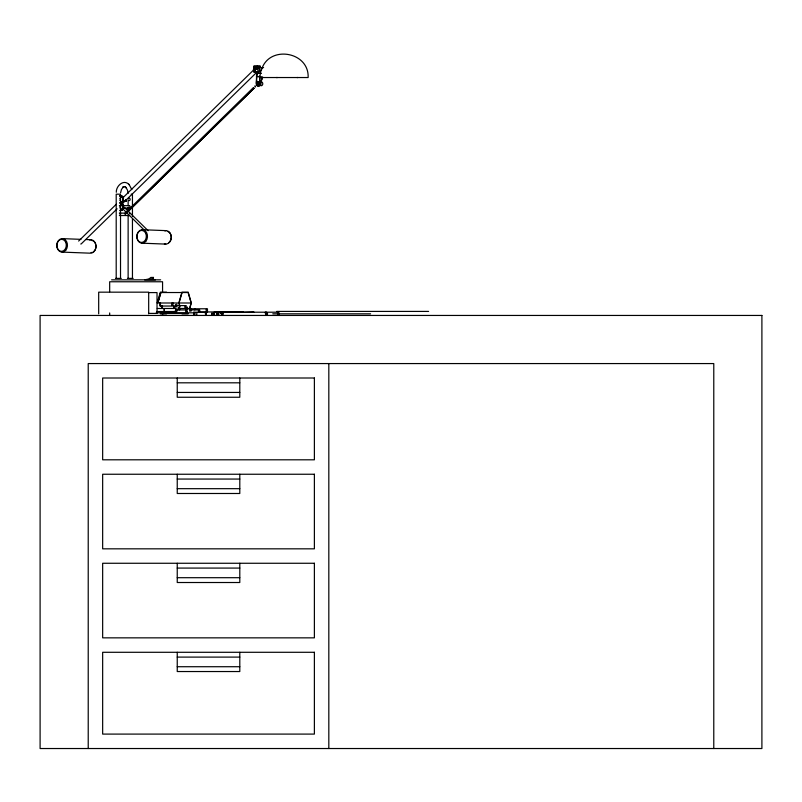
<?xml version="1.0" encoding="UTF-8"?>
<svg xmlns="http://www.w3.org/2000/svg" width="802" height="802" viewBox="0 0 802 802"><rect width="100%" height="100%" fill="white"/><g stroke="black" fill="none" stroke-linecap="round" stroke-linejoin="round"><path stroke-width="1.2" d="M126.265 200.49C122.566 201.122 128.771 199.818 124.771 201.142M122.195 202.164L121.593 202.736L122.546 201.793M214.064 314.504L214.074 313.813M214.094 314.173L214.094 313.462M214.334 314.194L213.663 312.489M277.713 314.143L277.482 312.61M126.185 200.34L125.603 201.081M122.766 204.079L121.764 203.648L121.744 204.209L122.766 204.079L122.927 205.101M214.334 314.996L214.144 312.209L266.444 312.209L266.755 313.382M214.425 314.915L214.525 313.462M254.134 69.363L254.354 70.275M122.385 209.934L121.333 210.264L122.355 209.372L121.784 209.934M260.219 83.779L259.467 84.741M214.395 314.194L214.064 315.206M277.642 314.073L277.562 314.895M121.934 197.031L122.596 196.47L123.067 197.984L121.934 197.031L122.977 196.941M116.3 192.259C115.999 186.044 123.598 178.836 128.942 184.45M120.601 192.761L121.443 189.483L123.217 187.097M124.46 213.753L253.472 87.518M222.495 314.996L222.745 313.382L222.024 312.219M222.665 314.996L222.906 313.382L222.194 312.219M265.863 314.915L266.084 313.462M122.185 202.736L121.112 203.016L121.593 202.736M257.402 72.09L256.409 76.21L259.868 77.182L259.627 84.27A2.165 1.704 -90 0 1 257.592 85.894A2.165 1.704 -90 0 1 256.319 83.298L257.252 72.09M256.56 76.21L256.319 83.298M256.8 84.421A2.165 1.704 -90 0 1 256.77 83.298L257.121 81.323M259.627 84.27L259.718 77.182L261.552 67.619M257.262 85.363A2.165 1.704 -90 0 0 260.079 84.27L262.705 77.182M123.107 204.59L122.064 204.62L122.175 204.079M213.472 313.201L213.573 312.63M213.643 313.101L214.224 312.569M214.034 314.434L213.933 315.006M125.914 201.252C127.027 199.467 123.468 202.164 126.014 201.162M121.563 209.954L120.841 210.495L120.962 209.954L121.924 210.264M126.245 200.139C126.235 201.362 123.688 201.472 125.012 200.42M124.661 200.931L126.265 200.189L125.543 200.139M217.091 313.341L217.091 314.294A1.053 0.632 -90 0 0 218.194 314.364A1.053 0.632 -90 0 0 217.653 312.77A1.053 0.632 -90 0 0 217.091 314.344M217.071 313.602L217.302 313.001M157.182 302.996L160.31 292.169L166.555 292.169M157.834 301.853L160.691 292.73L159.698 296.159M158.054 301.853L159.037 298.434M182.064 292.529L179.036 302.996L180.049 306.484M189.442 308.81L191.117 302.996L188.099 292.529L160.951 292.529L157.934 302.996L191.117 302.996M189.593 309.011L191.327 302.996L188.209 292.169L181.954 292.169L178.836 302.996L179.528 305.402M119.979 196.169L120.661 195.578L120.891 196.059L119.839 196.069L121.182 195.638L121.784 196.36L121.092 195.808L121.693 195.808M119.779 202.976L120.942 203.628L121.543 203.628L120.771 202.665L121.714 203.016M121.363 202.665L120.681 203.257M205.663 312.219L205.934 315.447L205.663 312.219L193.843 312.219L193.593 314.996M123.548 205.793L122.656 206.204L123.548 205.793L123.368 205.162L122.064 204.62M120.521 210.114L119.799 210.615L120.841 210.495M262.555 77.182L260.58 82.295M217.542 314.665L218.074 313.602M217.984 314.504L217.994 313.171M261.442 70.095C268.5 44.732 309.251 51.258 308.138 77.533L260.269 77.533M122.776 205.162L122.526 205.633L148.129 230.705M254.054 69.122L255.046 68.641M120.641 203.427L120.901 202.976L120.501 203.477M126.265 200.189L124.571 201.081L125.543 200.961M122.626 198.535L123.498 198.094L123.037 198.736M278.685 315.026L278.685 312.61M217.903 314.424L217.803 314.554A1.053 0.632 -90 0 1 217.933 312.87A1.053 0.632 -90 0 1 218.826 313.752A1.053 0.632 -90 0 1 218.024 314.845M195.056 312.62L194.866 314.705M196.871 312.579L196.761 314.935M255.427 70.235L254.555 70.516M278.495 315.427L278.715 312.209L266.645 312.209L266.956 313.382M121.092 195.808L120.069 195.578M254.204 88.11L125.212 214.284L254.074 88.26M78.636 241.061L116.26 204.279M123.428 197.272L254.214 69.393M117.112 208.821L81.283 243.858A1.925 0.942 45.6 0 1 80.751 243.978M122.495 203.568L256.861 72.19M122.696 206.786L123.287 206.786M120.942 203.628L121.914 203.317L121.964 203.878L121.313 203.317M122.706 199.698L123.307 199.698M125.343 200.44L125.443 200.4M121.182 196.36L122.165 196.089L122.185 196.65L121.573 196.089M122.656 207.367L123.558 207.778L123.047 207.116M125.563 200.189L125.272 200.259M255.277 70.396L254.364 70.426M242.805 311.978L242.064 312.389L253.823 311.958L253.001 312.419M123.257 187.066L124.831 186.746L125.944 187.518M122.636 200.279L123.508 200.721L123.047 200.069M221.061 312.66L222.214 312.239M125.794 200.811L125.272 201.081M122.536 207.939L123.378 208.41L122.957 207.778M122.385 201.873L122.906 200.721M122.475 200.831L123.508 200.721M254.565 68.08L256.049 67.759L257.011 69.243M217.432 313.021L217.974 313.201M125.744 201.362C127.067 200.721 124.44 200.791 125.804 201.172M122.345 208.47L122.937 208.47L122.786 209.502L122.185 209.502L122.345 208.47L123.378 208.41M124.571 201.081L125.954 201.081M123.077 200.831L122.987 201.873L121.954 201.793L122.616 202.345M263.597 67.619L254.003 67.619L254.003 66.315L260.089 66.315L260.089 67.619M257.552 72.09L253.853 72.09L253.853 66.075L260.229 66.075L260.229 67.619M261.442 73.393L259.136 73.393A2.887 2.266 -90 0 1 257.171 71.949A1.935 1.514 -90 0 0 259.708 71.007A1.935 1.514 -90 0 0 257.843 68.641M256.82 81.323L259.988 82.295M256.77 83.298L256.911 83.298A2.165 1.704 -90 0 0 256.941 84.421M260.079 84.27L260.229 84.27A2.165 1.704 -90 0 1 257.412 85.363M131.207 194.184L132.45 194.184L132.45 216.47M122.235 197.472L123.277 197.492M122.245 201.342L123.287 201.322M119.358 205.663L129.202 205.663M124.28 208.069L129.202 208.069M122.084 208.951L123.117 208.991M119.358 213.121L125.513 213.121M119.358 215.527L129.202 215.527M153.433 279.357L153.433 277.432L150.796 277.432A12.752 7.91 -90 0 1 146.616 279.357M115.478 278.394L121.242 278.394M127.418 278.394L133.162 278.394M111.598 279.838L160.641 279.838M148.681 292.59L157.022 292.59L157.022 313.402L148.681 313.402M176.199 305.602L186.204 305.602L186.084 308.81M157.292 308.489L162.215 308.489L162.215 305.602L162.134 308.419M178.706 308.489L190.906 308.489L190.906 311.377M187.367 308.78L194.746 308.78L194.746 309.712M176.951 309.933L186.956 309.933L187.036 312.82L156.26 312.82M190.996 309.933L199.738 309.933L199.738 312.459M276.7 311.417L428.599 311.417M156.781 311.527L164.159 311.527L164.159 308.65M206.214 311.958L242.916 311.958M198.706 312.098L207.457 312.098L207.457 308.78L194.956 308.78L194.956 309.712M194.746 312.82L187.247 312.82L187.247 311.377M160.47 313.251L166.605 313.251M160.951 313.462L188.099 313.462M160.31 313.823L166.555 313.823M181.954 313.823L188.209 313.823M272.79 313.823L370.574 313.823M177.242 382.815L239.798 382.815M177.242 392.439L239.798 392.439M177.242 479.055L239.798 479.055M177.242 488.679L239.798 488.679M177.242 568.077L239.798 568.077M177.242 577.701L239.798 577.701M177.242 657.099L239.798 657.099M177.242 666.723L239.798 666.723M142.385 229.723L166.134 230.635M62.345 238.635L80.942 239.347M85.894 239.537L90.857 239.728M142.004 243.186L165.753 244.099M61.965 252.099L90.476 253.191A6.737 5.303 -87.8 0 0 95.939 245.693A6.737 5.303 -87.8 0 0 89.473 239.928M125.513 201.352L124.992 201.112M122.335 205.101L123.368 205.162M121.954 201.793L122.987 201.873M259.236 76.21L261.602 76.862M257.893 84.501L258.434 84.31A1.023 0.802 -90 0 0 257.171 83.157L257.011 83.699M193.843 312.219L194.365 312.66M255.076 68.731L255.447 69.293M254.515 70.426L254.324 68.922L255.597 69.293M259.507 69.674L259.788 70.987L258.605 71.188M122.245 208.35L144.871 230.685M129.202 184.711L131.819 189.613M128.671 184.169L129.453 184.971M126.044 187.618L127.498 190.174L128.109 193.442M120.611 203.197L119.859 202.776M256.359 69.243L255.397 67.759L253.913 68.08L253.382 69.884L254.344 71.368M254.034 69.884L254.996 71.368M213.843 312.489L214.064 313.492M265.452 312.219L266.164 313.382L265.913 314.996A1.373 0.832 -90 0 0 266.144 313.131A1.373 0.832 -90 0 0 265.011 312.65M258.254 82.175L258.124 82.977M266.384 312.259L266.655 313.331M194.335 313.211L193.873 312.62L193.683 314.705M214.234 312.8L214.345 313.813M713.78 748.527L713.78 363.567L88.22 363.567L88.22 748.527M328.82 363.567L328.82 748.527M297.903 77.533L297.011 77.533M277.532 77.533L276.239 77.533M257.252 66.075L257.402 67.619M254.154 67.619L254.154 72.09M239.798 378.003L239.798 397.251L177.242 397.251L177.242 378.003M239.798 474.243L239.798 493.491L177.242 493.491L177.242 474.243M239.798 563.265L239.798 582.513L177.242 582.513L177.242 563.265M239.798 652.287L239.798 671.535L177.242 671.535L177.242 652.287M206.204 309.261L206.204 311.687M198.495 310.294L198.495 312.459M189.663 308.68L189.663 311.176M187.337 307.046L187.337 309.111M185.703 310.294L185.703 312.62M184.951 305.793L184.951 308.128M179.658 307.046L179.658 309.933M178.415 307.236L178.415 309.692M176.771 304.158L176.771 307.046M176.871 308.539L176.871 311.527L164.37 311.527L164.37 308.65M175.618 308.79L175.618 311.286M175.518 304.519L175.518 306.685M174.926 305.602L174.926 308.489L162.425 308.489L162.425 305.602M174.455 311.377L174.455 312.82M173.673 305.793L173.673 308.128M172.951 302.825L172.951 306.043L160.45 306.043L160.45 302.825M171.698 303.186L171.698 305.522M162.565 291.738L162.565 281.763L109.674 281.763L109.674 291.738M162.565 312.95L162.565 315.447M160.25 302.825L160.25 306.043M160.169 302.845L160.159 306.023M155.468 279.838L144.591 279.838M148.681 313.823L148.681 292.169L98.686 292.169L98.686 313.823M132.45 218.946L132.45 278.394M128.13 200.37L128.13 205.322M128.13 207.798L128.13 210.274M128.13 215.237L128.13 278.394M120.521 278.394L120.521 194.184L116.2 194.184L116.2 278.394M109.674 312.95L109.674 315.447M153.433 277.432A12.752 7.9 90 0 1 149.262 279.357M128.531 198.555A1.203 0.942 -90 0 1 129.924 198.625A1.203 0.942 -90 0 1 129.744 200.39A1.203 0.942 -90 0 1 128.38 200.009M119.829 198.365A1.203 0.942 -90 0 1 119.829 200.44M129.443 213.162A1.203 0.942 -90 0 1 130.024 213.723M129.673 215.357A1.203 0.942 -90 0 1 128.731 215.357M119.829 213.282A1.203 0.942 -90 0 1 119.829 215.357M128.962 205.703A1.203 0.942 -90 0 1 130.114 206.545A1.203 0.942 -90 0 1 129.443 208.019A1.203 0.942 -90 0 1 128.29 207.177M119.829 205.823A1.203 0.942 -90 0 1 119.829 207.898M256.941 68A1.925 0.942 45.6 0 1 256.78 67.619M257.131 66.656A1.925 0.942 45.6 0 1 259.257 67.929M257.843 67.829A1.925 1.514 -90 0 1 258.996 67.739M260.219 82.105A1.935 1.514 -90 0 1 260.78 84.751A1.935 1.514 -90 0 1 258.705 85.453M260.5 82.105A1.935 1.514 -90 0 1 262.775 83.779A1.935 1.514 -90 0 1 260.5 85.453M261.833 67.719A2.887 2.266 -90 0 1 262.414 67.619M261.683 67.719A2.887 2.266 -90 0 1 262.264 67.619M259.287 73.393A2.887 2.266 -90 0 1 257.322 71.949M257.683 68.461A2.887 2.266 -90 0 1 259.287 67.619M257.532 68.461A2.887 2.266 -90 0 1 259.136 67.619M91.428 240.43A6.055 4.762 -87.8 0 1 94.746 242.284L95.468 243.547A6.055 4.762 -87.8 0 1 93.493 251.778M92.32 252.349A6.055 4.762 -87.8 0 1 91.087 252.53M164.761 230.836A6.737 5.303 -87.8 0 1 171.247 237.482A6.737 5.303 -87.8 0 1 164.39 243.838M167.939 231.577A6.055 4.762 -87.8 0 1 170.024 233.181L170.746 234.455A6.055 4.762 -87.8 0 1 168.771 242.685M253.442 312.369A1.253 0.642 -90 0 1 253.773 312.359M252.369 312.369A1.253 0.642 -90 0 1 252.7 312.359M221.131 313.191A1.253 0.752 -90 0 1 222.314 312.95A1.323 0.792 -90 0 1 222.164 314.975M222.144 314.915A1.253 0.752 -90 0 0 222.314 312.95A1.323 0.792 -90 0 0 221.091 313.151M220.53 313.151A1.323 0.792 -90 0 1 221.903 313.181A1.323 0.792 -90 0 1 221.202 315.146M266.485 313.111A1.023 0.622 -90 0 1 267.317 313.031A1.023 0.622 -90 0 1 267.437 314.404A1.023 0.622 -90 0 1 266.625 314.725M265.021 312.439A1.444 0.872 -90 0 1 266.053 313.261A1.444 0.872 -90 0 1 265.693 315.066M265.051 312.77A1.233 0.742 -90 0 1 266.074 313.201A1.233 0.742 -90 0 1 265.813 314.895M211.678 313.552C211.898 317.121 212.57 311.226 211.678 313.552M255.036 86.055L255.567 86.796L255.036 86.055M205.392 313.482C205.763 318.053 206.736 310.494 205.392 313.482M123.598 186.836L122.876 187.317L123.598 186.836M761.9 315.447L40.1 315.447L40.1 748.527L761.9 748.527L761.9 315.447M314.384 378.003L102.656 378.003L102.656 459.807L314.384 459.807L314.384 378.003M314.384 474.243L102.656 474.243L102.656 548.829L314.384 548.829L314.384 474.243M314.384 563.265L102.656 563.265L102.656 637.851L314.384 637.851L314.384 563.265M314.384 652.287L102.656 652.287L102.656 734.091L314.384 734.091L314.384 652.287M124.831 186.746L124.791 186.756M258.434 84.31L257.171 83.157L258.434 84.31M258.194 84.741L256.931 83.588A1.023 0.802 -90 0 0 258.194 84.741M126.295 187.879L125.673 187.247L126.295 187.879M145.804 233.502L145.082 232.229A6.055 4.762 -87.8 0 0 137.182 234.264A6.055 4.762 -87.8 0 0 141.844 242.465A6.055 4.762 -87.8 0 0 145.804 233.502M65.764 242.415L65.042 241.141A6.055 4.762 -87.8 0 0 57.142 243.176A6.055 4.762 -87.8 0 0 61.804 251.377A6.055 4.762 -87.8 0 0 65.764 242.415M174.245 312.82L174.245 311.377L174.164 312.75M258.856 84.741A1.373 1.073 -90 0 0 258.084 82.586A1.373 1.073 -90 0 0 257.001 84.521A1.373 1.073 -90 0 0 258.856 84.741M257.522 71.869A1.935 1.514 -90 0 0 256.84 68.641A1.935 1.514 -90 0 0 254.986 71.007A1.935 1.514 -90 0 0 257.522 71.869M65.764 250.214A6.737 5.303 -87.8 0 0 63.709 238.896A6.737 5.303 -87.8 0 0 56.992 246.996A6.737 5.303 -87.8 0 0 65.764 250.214M145.804 241.302A6.737 5.303 -87.8 0 0 143.748 229.984A6.737 5.303 -87.8 0 0 137.022 238.084A6.737 5.303 -87.8 0 0 145.804 241.302"/></g></svg>
